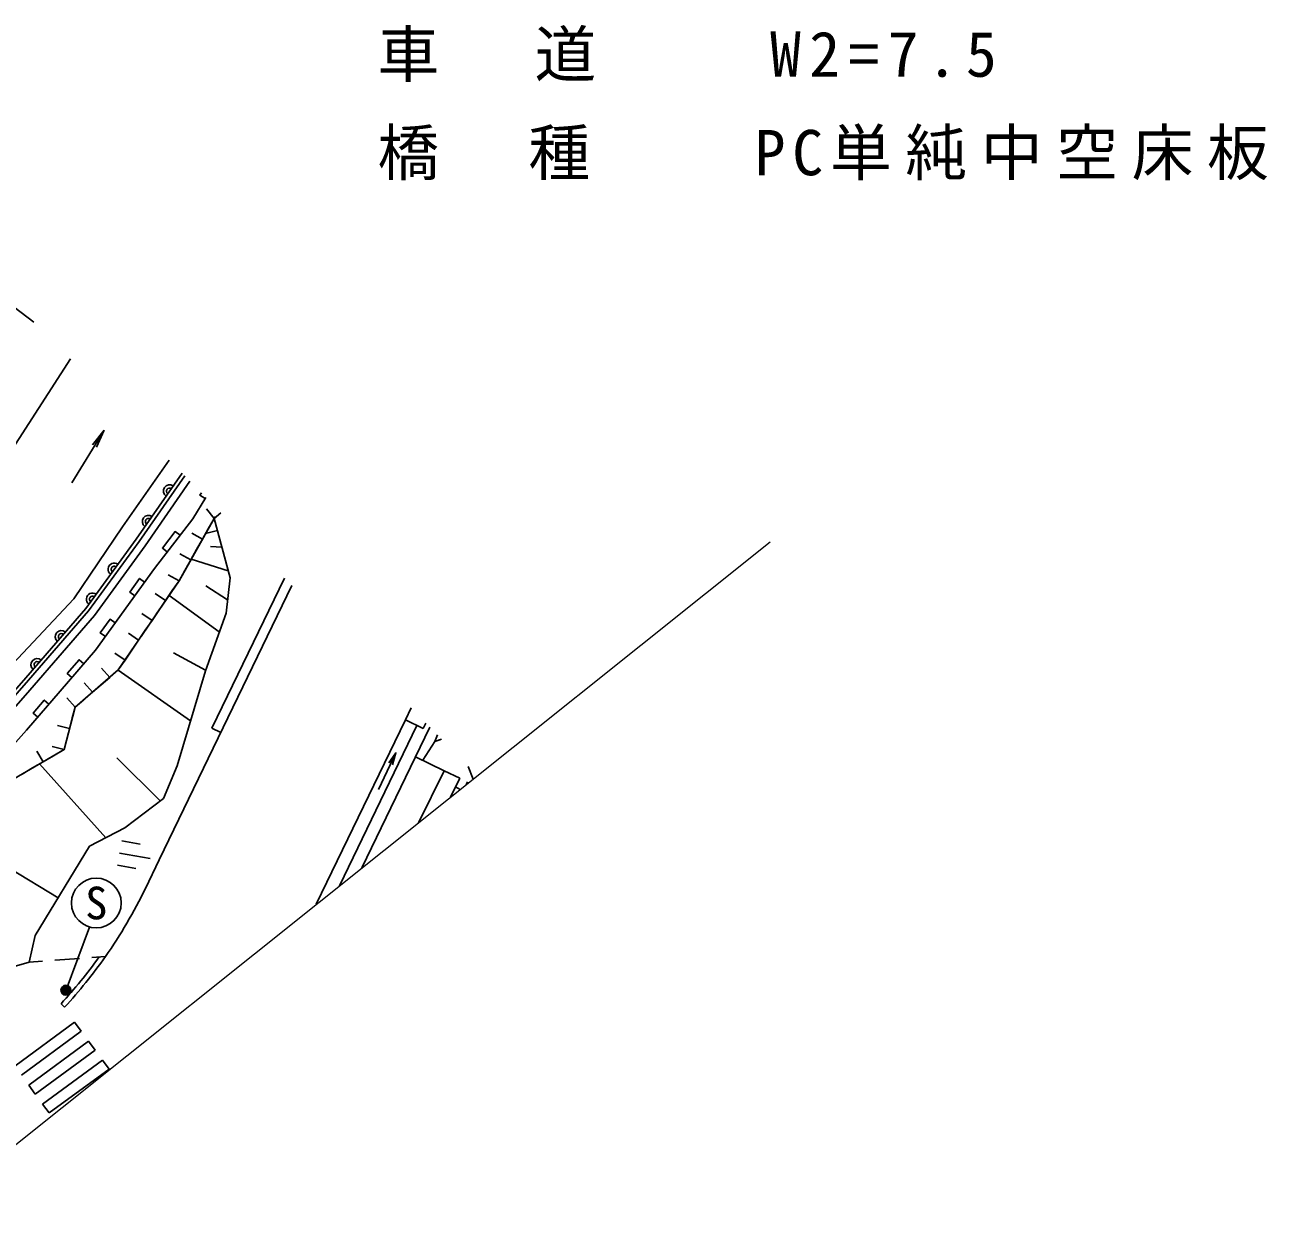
# Model space of a CAD drawing. Units: millimetres, scale not verified. Extents: x 40000 to 680000, y 20000 to 380000.
# Drawn here: x 458780 to 509012, y 267120 to 315667 of the extents above; entities that cross this region are included whole.
import ezdxf
from ezdxf.enums import TextEntityAlignment as Align

# ---------------------------------------------------------------- set-up
doc = ezdxf.new("R2010")
doc.units = ezdxf.units.MM
doc.header["$LTSCALE"] = 1000
for name, color, linetype, lineweight in [('M-BGD', 7, 'Continuous', 25), ('M-BMK-HTXT', 7, 'Continuous', 13), ('M-BMK-OTRS', 5, 'Continuous', 25), ('M-STR-STRC', 7, 'Continuous', 25)]:
    doc.layers.add(name, color=color, linetype=linetype, lineweight=lineweight)
doc.styles.add('ＭＳ ゴシック', font='')
doc.styles.get('ＭＳ ゴシック').set_extended_font_data('MS Gothic')

msp = doc.modelspace()

# ---------------------------------------------------------------- linework, layer by layer
at = {"layer": 'M-BGD'}
for p, q in [((458350, 304245), (459144, 303637)), ((460632, 302153), (457441, 297225)), ((461991, 299274), (460685, 297142)), ((461991, 299274), (461514, 298686)), ((461684, 298582), (461991, 299274)), ((465572, 295690), (466097, 296550)), ((465572, 295690), (466097, 296550)), ((466436, 295704), (466120, 296092)), ((466707, 295925), (466436, 295704)), ((465572, 295690), (464021, 293678)), ((464021, 293678), (465572, 295690)), ((466436, 295704), (466199, 295284)), ((466436, 295704), (466199, 295284)), ((467082, 293303), (466436, 295704)), ((465962, 294864), (465526, 295109)), ((465962, 294864), (465725, 294444)), ((465962, 294864), (465725, 294444)), ((466199, 295284), (465962, 294864)), ((466566, 295222), (466091, 295094)), ((465725, 294444), (465488, 294023)), ((466751, 294535), (466283, 294569)), ((465488, 294023), (465052, 294269)), ((465488, 294023), (465251, 293603)), ((465488, 294023), (465251, 293603)), ((467007, 293581), (465509, 294060)), ((461638, 290377), (464021, 293678)), ((461638, 290377), (464021, 293678)), ((465014, 293183), (464579, 293428)), ((465251, 293603), (465014, 293183)), ((469572, 292988), (464212, 281890)), ((465014, 293183), (464707, 292732)), ((465014, 293183), (464741, 292782)), ((466979, 292415), (466094, 292972)), ((469274, 293293), (466341, 287218)), ((466916, 291877), (467082, 293303)), ((458091, 289612), (460756, 292447)), ((464469, 292382), (464055, 292663)), ((464469, 292382), (464196, 291981)), ((464741, 292782), (464469, 292382)), ((466644, 291117), (464611, 292591)), ((463923, 291580), (463510, 291861)), ((464196, 291981), (463923, 291580)), ((464401, 292281), (464094, 291831)), ((466916, 291877), (466079, 289543)), ((463787, 291380), (463480, 290929)), ((463923, 291580), (463651, 291179)), ((463378, 290779), (462965, 291060)), ((463651, 291179), (463378, 290779)), ((461638, 290377), (460209, 288718)), ((460209, 288718), (461638, 290377)), ((463105, 290378), (462833, 289977)), ((463174, 290478), (462867, 290027)), ((463378, 290779), (463105, 290378)), ((462833, 289977), (462419, 290259)), ((462833, 289977), (462560, 289577)), ((466087, 289565), (464796, 290265)), ((462210, 289275), (461883, 289654)), ((462560, 289577), (462122, 289200)), ((462560, 289577), (462210, 289275)), ((465481, 287522), (462551, 289563)), ((464941, 285700), (466079, 289543)), ((461509, 288672), (461183, 289051)), ((461860, 288973), (461509, 288672)), ((462210, 289275), (461860, 288973)), ((458848, 287146), (460209, 288718)), ((458848, 287146), (460209, 288718)), ((460809, 288069), (460483, 288447)), ((461159, 288370), (460809, 288069)), ((461509, 288672), (461159, 288370)), ((461685, 288823), (461247, 288446)), ((460809, 288069), (460700, 287640)), ((460809, 288069), (460700, 287640)), ((474400, 288039), (474168, 287559)), ((474168, 287559), (474400, 288039)), ((460590, 287211), (460106, 287335)), ((460700, 287640), (460590, 287211)), ((474168, 287559), (470564, 280096)), ((474636, 287333), (471504, 280847)), ((474888, 287211), (474168, 287559)), ((474994, 287429), (474888, 287211)), ((457355, 285469), (458848, 287146)), ((457355, 285469), (458848, 287146)), ((460590, 287211), (460481, 286782)), ((460590, 287211), (460481, 286782)), ((466341, 287218), (466701, 287044)), ((475157, 287262), (472408, 281569)), ((475460, 286952), (475361, 286682)), ((460372, 286354), (459887, 286477)), ((460372, 286354), (459945, 286106)), ((460372, 286354), (459945, 286106)), ((460481, 286782), (460372, 286354)), ((475361, 286682), (474868, 285920)), ((475361, 286682), (475627, 286780)), ((475627, 286780), (475518, 286740)), ((459518, 285858), (459092, 285610)), ((459518, 285858), (459092, 285610)), ((459518, 285858), (459267, 286290)), ((459945, 286106), (459518, 285858)), ((464256, 284276), (462493, 286018)), ((473074, 284742), (473781, 286228)), ((475739, 285500), (474577, 286061)), ((459092, 285610), (458665, 285362)), ((462057, 282790), (459373, 285773)), ((464392, 284380), (464941, 285700)), ((474692, 283394), (475739, 285500)), ((475739, 285500), (476369, 285195)), ((476908, 285164), (476711, 285669)), ((476369, 285195), (475988, 284429)), ((476381, 284742), (476194, 284843)), ((476623, 284936), (476682, 285044)), ((462827, 283190), (464392, 284380)), ((461390, 282444), (462827, 283190)), ((459200, 278835), (461390, 282444)), ((463438, 282530), (462700, 282661)), ((463843, 281950), (462613, 282169)), ((464212, 281890), (463658, 280742)), ((460127, 280363), (458169, 281551)), ((463264, 281546), (462525, 281677)), ((458954, 277761), (459200, 278835)), ((458954, 277761), (459499, 277801)), ((459998, 277837), (460995, 277909)), ((461494, 277946), (462039, 277985)), ((455935, 276895), (458954, 277761)), ((460243, 276075), (460390, 275939))]:
    msp.add_line(p, q, dxfattribs=at)
for points in [[(460756, 292447), (462732, 295363), (464622, 298063)], [(465136, 297535), (463277, 294862), (461241, 292056), (458642, 289053), (456974, 287167), (454707, 284756), (452243, 282299), (450373, 280538)], [(465243, 297426), (463400, 294775), (461359, 291962), (458755, 288954), (457085, 287066), (454815, 284651), (452348, 282191), (450483, 280436)], [(465456, 297207), (463644, 294601), (461594, 291776), (458981, 288757), (457307, 286863), (455030, 284442), (452556, 281976), (450703, 280231)], [(466074, 296512), (465860, 296642), (465917, 296735)], [(452997, 277984), (453163, 278245), (454997, 280537), (456146, 282653), (457811, 284866), (460372, 286354), (460809, 288069), (462560, 289577), (465014, 293183), (466436, 295704), (466487, 295781)], [(464538, 294349), (464340, 294502), (464857, 295172), (465055, 295020)], [(463227, 292578), (463024, 292724), (463421, 293275), (463624, 293128)], [(462035, 290928), (461832, 291074), (462229, 291624), (462432, 291478)], [(460685, 289271), (460496, 289435), (460972, 289988), (461162, 289824)], [(459302, 287670), (459113, 287834), (459566, 288358), (459755, 288194)], [(473641, 285741), (473781, 286228), (473491, 285812)]]:
    msp.add_lwpolyline(points, dxfattribs=at)
for radius in [200, 180, 160, 140, 120, 100, 80, 60, 40, 20]:
    msp.add_circle((460441, 276623), radius, dxfattribs=at)
for centre, radius, start, end in [((464633, 296811), 250, 55.1864, 235.1864), ((464633, 296811), 125, 55.1864, 235.1864), ((463777, 295580), 250, 55.1864, 235.1864), ((463777, 295580), 125, 55.1864, 235.1864), ((462396, 293648), 250, 54.0345, 234.0345), ((462396, 293648), 125, 54.0345, 234.0345), ((461516, 292434), 250, 54.0345, 234.0345), ((461516, 292434), 125, 54.0345, 234.0345), ((460259, 290921), 250, 49.1238, 229.1238), ((460259, 290921), 125, 49.1238, 229.1238), ((459278, 289787), 250, 49.1238, 229.1238), ((459278, 289787), 125, 49.1238, 229.1238), ((445873, 289331), 19750, 324.9387, 334.2239), ((445873, 289331), 19550, 317.308, 324.4587), ((445873, 289331), 19750, 317.308, 324.9387)]:
    msp.add_arc(centre, radius, start, end, dxfattribs=at)
at = {"layer": 'M-BMK-HTXT'}
msp.add_line((454319, 267120), (488922, 294761), dxfattribs=at)
at = {"layer": 'M-BMK-OTRS'}
for p, q in [((458374, 273551), (460791, 275328)), ((461058, 274965), (460791, 275328)), ((458640, 273189), (461058, 274965)), ((458936, 272786), (461354, 274562)), ((461620, 274200), (461354, 274562)), ((459203, 272423), (461620, 274200)), ((459499, 272020), (461916, 273797)), ((462183, 273434), (461916, 273797)), ((459766, 271658), (462183, 273434)), ((459203, 272423), (458936, 272786)), ((459766, 271658), (459499, 272020))]:
    msp.add_line(p, q, dxfattribs=at)
at = {"layer": 'M-STR-STRC'}
msp.add_line((460451, 276634), (461389, 279173), dxfattribs=at)
msp.add_circle((461669, 280150), 1006, dxfattribs=at)

# ---------------------------------------------------------------- texts
at = {"layer": 'M-BMK-HTXT', "char_height": 1833, "attachment_point": 7, "style": 'ＭＳ ゴシック'}
for s, insert in [('\\T1.27;車\u3000道\u3000\u3000W2=7.5', (473037, 313359)), ('\\T1.22;橋\u3000種\u3000\u3000PC単純中空床板', (473037, 309379))]:
    msp.add_mtext(s, dxfattribs=dict(at, insert=insert))
at = {"layer": 'M-STR-STRC', "style": 'ＭＳ ゴシック'}
msp.add_text('S', height=1320, dxfattribs=at).set_placement((461669, 280150), align=Align.MIDDLE_CENTER)

doc.saveas('drawing.dxf')
